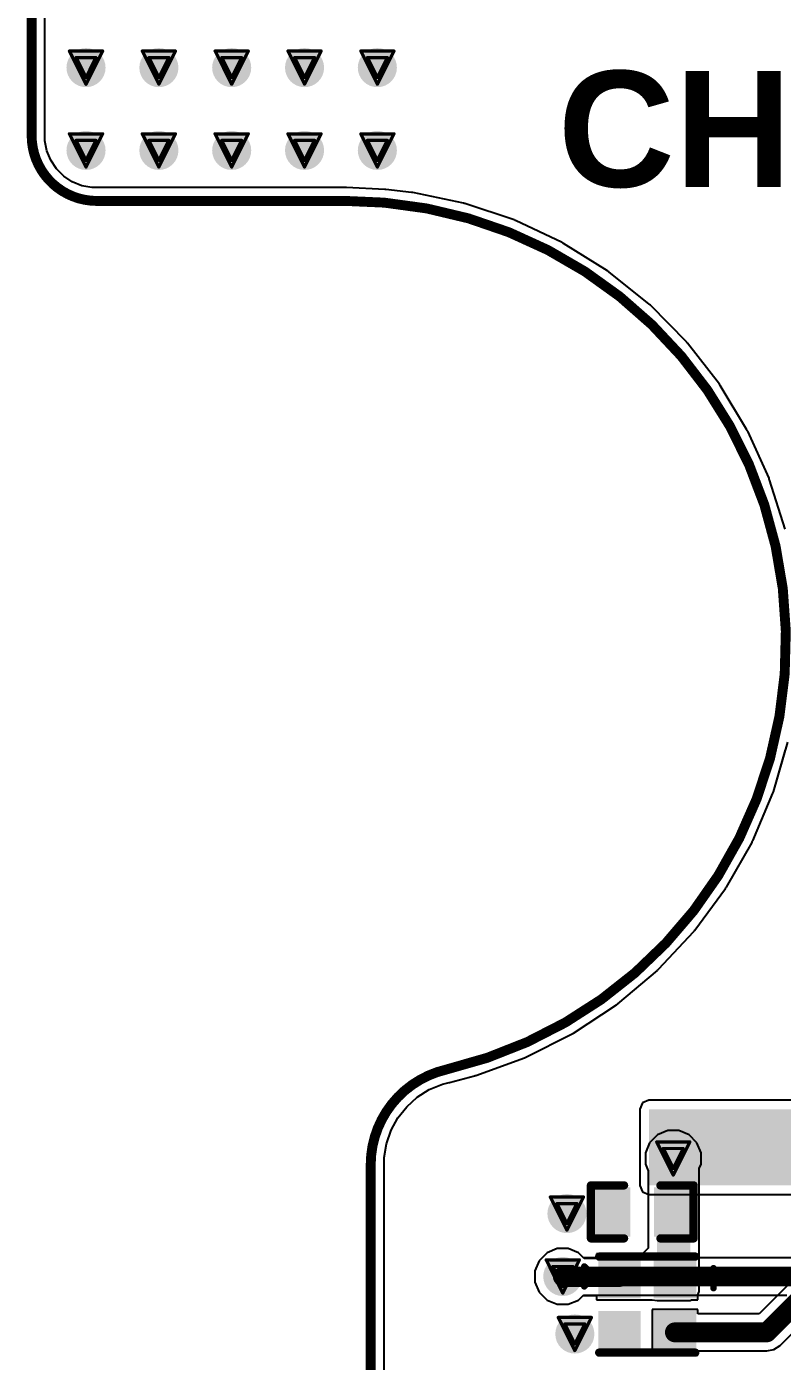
# Model space of a CAD drawing. Header units: inches. Extents: x -3 to 5381, y -57 to 5355.
# Drawn here: x -3.07 to 8.52, y -42.75 to -22.28 of the extents above; entities that cross this region are included whole.
import ezdxf

# ---------------------------------------------------------------- set-up
doc = ezdxf.new("R2010")
doc.units = ezdxf.units.IN
for name, color, linetype in [('Board_Outline', 216, 'Continuous'), ('Bottom Layer', 5, 'Continuous'), ('Drill Drawing', 1, 'Continuous'), ('Top Layer', 1, 'Continuous'), ('Top Overlay', 2, 'Continuous'), ('Top Paste', 8, 'Continuous'), ('Top Solder', 216, 'Continuous'), ('Via Holes', 16, 'Continuous')]:
    doc.layers.add(name, color=color, linetype=linetype)
doc.styles.add('Arial_Bold', font='', dxfattribs={"height": 0.2})
doc.styles.get('Arial_Bold').set_extended_font_data('Arial', bold=True)

msp = doc.modelspace()

# ---------------------------------------------------------------- hatches: boundary and pattern name
at = {"layer": 'Bottom Layer'}
h = msp.add_hatch(color=5, dxfattribs=at)
edge = h.paths.add_edge_path()
edge.add_arc((-2.159, -22.911), 0.3, 0, 360)
h = msp.add_hatch(color=5, dxfattribs=at)
edge = h.paths.add_edge_path()
edge.add_arc((-1.041, -22.911), 0.3, 0, 360)
h = msp.add_hatch(color=5, dxfattribs=at)
edge = h.paths.add_edge_path()
edge.add_arc((0.076, -22.911), 0.3, 0, 360)
h = msp.add_hatch(color=5, dxfattribs=at)
edge = h.paths.add_edge_path()
edge.add_arc((1.194, -22.911), 0.3, 0, 360)
h = msp.add_hatch(color=5, dxfattribs=at)
edge = h.paths.add_edge_path()
edge.add_arc((2.311, -22.911), 0.3, 0, 360)
h = msp.add_hatch(color=5, dxfattribs=at)
edge = h.paths.add_edge_path()
edge.add_arc((-2.159, -24.181), 0.3, 0, 360)
h = msp.add_hatch(color=5, dxfattribs=at)
edge = h.paths.add_edge_path()
edge.add_arc((-1.041, -24.181), 0.3, 0, 360)
h = msp.add_hatch(color=5, dxfattribs=at)
edge = h.paths.add_edge_path()
edge.add_arc((0.076, -24.181), 0.3, 0, 360)
h = msp.add_hatch(color=5, dxfattribs=at)
edge = h.paths.add_edge_path()
edge.add_arc((1.194, -24.181), 0.3, 0, 360)
h = msp.add_hatch(color=5, dxfattribs=at)
edge = h.paths.add_edge_path()
edge.add_arc((2.311, -24.181), 0.3, 0, 360)
msp.add_hatch(color=5, dxfattribs=at).paths.add_polyline_path([(6.477, -40.056), (22.073, -40.056), (22.073, -38.887), (6.477, -38.887)])
h = msp.add_hatch(color=5, dxfattribs=at)
edge = h.paths.add_edge_path()
edge.add_arc((6.851, -39.643), 0.3, 0, 360)
h = msp.add_hatch(color=5, dxfattribs=at)
edge = h.paths.add_edge_path()
edge.add_arc((5.22, -40.488), 0.3, 0, 360)
h = msp.add_hatch(color=5, dxfattribs=at)
edge = h.paths.add_edge_path()
edge.add_arc((5.156, -41.453), 0.3, 0, 360)
h = msp.add_hatch(color=5, dxfattribs=at)
edge = h.paths.add_edge_path()
edge.add_arc((5.341, -42.335), 0.3, 0, 360)
at = {"layer": 'Top Layer'}
h = msp.add_hatch(color=1, dxfattribs=at)
edge = h.paths.add_edge_path()
edge.add_arc((-2.159, -22.911), 0.3, 0, 360)
h = msp.add_hatch(color=1, dxfattribs=at)
edge = h.paths.add_edge_path()
edge.add_arc((-1.041, -22.911), 0.3, 0, 360)
h = msp.add_hatch(color=1, dxfattribs=at)
edge = h.paths.add_edge_path()
edge.add_arc((0.076, -22.911), 0.3, 0, 360)
h = msp.add_hatch(color=1, dxfattribs=at)
edge = h.paths.add_edge_path()
edge.add_arc((1.194, -22.911), 0.3, 0, 360)
h = msp.add_hatch(color=1, dxfattribs=at)
edge = h.paths.add_edge_path()
edge.add_arc((2.311, -22.911), 0.3, 0, 360)
h = msp.add_hatch(color=1, dxfattribs=at)
edge = h.paths.add_edge_path()
edge.add_arc((-2.159, -24.181), 0.3, 0, 360)
h = msp.add_hatch(color=1, dxfattribs=at)
edge = h.paths.add_edge_path()
edge.add_arc((-1.041, -24.181), 0.3, 0, 360)
h = msp.add_hatch(color=1, dxfattribs=at)
edge = h.paths.add_edge_path()
edge.add_arc((0.076, -24.181), 0.3, 0, 360)
h = msp.add_hatch(color=1, dxfattribs=at)
edge = h.paths.add_edge_path()
edge.add_arc((1.194, -24.181), 0.3, 0, 360)
h = msp.add_hatch(color=1, dxfattribs=at)
edge = h.paths.add_edge_path()
edge.add_arc((2.311, -24.181), 0.3, 0, 360)
h = msp.add_hatch(color=1, dxfattribs=at)
edge = h.paths.add_edge_path()
edge.add_arc((6.851, -39.643), 0.3, 0, 360)
for points in [[(6.604, -41.681), (7.112, -41.681), (7.112, -39.497), (6.604, -39.497)], [(6.134, -40.145), (6.134, -40.78), (5.677, -40.78), (5.677, -40.145)], [(7.074, -40.145), (7.074, -40.78), (6.617, -40.78), (6.617, -40.145)], [(5.802, -41.235), (6.252, -41.235), (6.252, -41.685), (5.802, -41.685)], [(6.652, -41.235), (7.102, -41.235), (7.102, -41.685), (6.652, -41.685)], [(6.252, -42.085), (6.252, -42.535), (5.802, -42.535), (5.802, -42.085)], [(7.102, -42.085), (7.102, -42.535), (6.652, -42.535), (6.652, -42.085)]]:
    msp.add_hatch(color=1, dxfattribs=at).paths.add_polyline_path(points)
h = msp.add_hatch(color=1, dxfattribs=at)
edge = h.paths.add_edge_path()
edge.add_arc((5.22, -40.488), 0.3, 0, 360)
h = msp.add_hatch(color=1, dxfattribs=at)
edge = h.paths.add_edge_path()
edge.add_arc((5.156, -41.453), 0.3, 0, 360)
h = msp.add_hatch(color=1, dxfattribs=at)
edge = h.paths.add_edge_path()
edge.add_arc((5.341, -42.335), 0.3, 0, 360)
at = {"layer": 'Top Paste'}
for points in [[(6.134, -40.145), (6.134, -40.78), (5.677, -40.78), (5.677, -40.145)], [(7.074, -40.145), (7.074, -40.78), (6.617, -40.78), (6.617, -40.145)], [(5.802, -41.235), (6.252, -41.235), (6.252, -41.685), (5.802, -41.685)], [(6.652, -41.235), (7.102, -41.235), (7.102, -41.685), (6.652, -41.685)], [(6.252, -42.085), (6.252, -42.535), (5.802, -42.535), (5.802, -42.085)], [(7.102, -42.085), (7.102, -42.535), (6.652, -42.535), (6.652, -42.085)]]:
    msp.add_hatch(color=8, dxfattribs=at).paths.add_polyline_path(points)
at = {"layer": 'Top Solder'}
for points in [[(6.194, -40.085), (6.194, -40.84), (5.617, -40.84), (5.617, -40.085)], [(7.134, -40.085), (7.134, -40.84), (6.557, -40.84), (6.557, -40.085)], [(5.7, -41.133), (6.353, -41.133), (6.353, -41.786), (5.7, -41.786)], [(6.55, -41.133), (7.203, -41.133), (7.203, -41.786), (6.55, -41.786)], [(6.353, -41.983), (6.353, -42.636), (5.7, -42.636), (5.7, -41.983)], [(7.203, -41.983), (7.203, -42.636), (6.55, -42.636), (6.55, -41.983)]]:
    msp.add_hatch(color=216, dxfattribs=at).paths.add_polyline_path(points)
at = {"layer": 'Via Holes'}
h = msp.add_hatch(color=7, dxfattribs=at)
edge = h.paths.add_edge_path()
edge.add_arc((-2.159, -22.911), 0.15, 0, 360)
h = msp.add_hatch(color=7, dxfattribs=at)
edge = h.paths.add_edge_path()
edge.add_arc((-1.041, -22.911), 0.15, 0, 360)
h = msp.add_hatch(color=7, dxfattribs=at)
edge = h.paths.add_edge_path()
edge.add_arc((0.076, -22.911), 0.15, 0, 360)
h = msp.add_hatch(color=7, dxfattribs=at)
edge = h.paths.add_edge_path()
edge.add_arc((1.194, -22.911), 0.15, 0, 360)
h = msp.add_hatch(color=7, dxfattribs=at)
edge = h.paths.add_edge_path()
edge.add_arc((2.311, -22.911), 0.15, 0, 360)
h = msp.add_hatch(color=7, dxfattribs=at)
edge = h.paths.add_edge_path()
edge.add_arc((-2.159, -24.181), 0.15, 0, 360)
h = msp.add_hatch(color=7, dxfattribs=at)
edge = h.paths.add_edge_path()
edge.add_arc((-1.041, -24.181), 0.15, 0, 360)
h = msp.add_hatch(color=7, dxfattribs=at)
edge = h.paths.add_edge_path()
edge.add_arc((0.076, -24.181), 0.15, 0, 360)
h = msp.add_hatch(color=7, dxfattribs=at)
edge = h.paths.add_edge_path()
edge.add_arc((1.194, -24.181), 0.15, 0, 360)
h = msp.add_hatch(color=7, dxfattribs=at)
edge = h.paths.add_edge_path()
edge.add_arc((2.311, -24.181), 0.15, 0, 360)
h = msp.add_hatch(color=7, dxfattribs=at)
edge = h.paths.add_edge_path()
edge.add_arc((6.851, -39.643), 0.15, 0, 360)
h = msp.add_hatch(color=7, dxfattribs=at)
edge = h.paths.add_edge_path()
edge.add_arc((5.22, -40.488), 0.15, 0, 360)
h = msp.add_hatch(color=7, dxfattribs=at)
edge = h.paths.add_edge_path()
edge.add_arc((5.156, -41.453), 0.15, 0, 360)
h = msp.add_hatch(color=7, dxfattribs=at)
edge = h.paths.add_edge_path()
edge.add_arc((5.341, -42.335), 0.15, 0, 360)

# ---------------------------------------------------------------- linework, layer by layer
at = {"layer": 'Board_Outline'}
for points in [[(-2.993, -23.956, 0.152, 0.152, 0), (-2.993, -0.004, 0.152, 0.152, 0)], [(-1.993, -24.956, 0.152, 0.152, -0.414214), (-2.993, -23.956, 0.152, 0.152, 0)], [(-1.993, -24.956, 0.152, 0.152, 0), (1.83, -24.956, 0.152, 0.152, 0)], [(1.83, -24.956, 0.152, 0.152, 0), (2.418, -24.982, 0.152, 0.152, 0)], [(2.418, -24.982, 0.152, 0.152, -0.852847), (3.367, -38.279, 0.152, 0.152, 0)], [(2.209, -39.739, 0.152, 0.152, -0.348414), (3.367, -38.279, 0.152, 0.152, 0)], [(2.209, -43.53, 0.152, 0.152, 0), (2.209, -39.739, 0.152, 0.152, 0)]]:
    msp.add_lwpolyline(points, format="xyseb", dxfattribs=at)
for points in [[(-3.031, -23.956, 0.0762, 0.0762, 1), (-2.955, -23.956, 0.0762, 0.0762, 1)], [(-3.031, -23.956, 0.0762, 0.0762, 1), (-2.955, -23.956, 0.0762, 0.0762, 1)], [(-2.031, -24.956, 0.0762, 0.0762, 1), (-1.955, -24.956, 0.0762, 0.0762, 1)], [(-2.031, -24.956, 0.0762, 0.0762, 1), (-1.955, -24.956, 0.0762, 0.0762, 1)], [(1.792, -24.956, 0.0762, 0.0762, 1), (1.868, -24.956, 0.0762, 0.0762, 1)], [(1.792, -24.956, 0.0762, 0.0762, 1), (1.868, -24.956, 0.0762, 0.0762, 1)], [(2.38, -24.982, 0.0762, 0.0762, 1), (2.456, -24.982, 0.0762, 0.0762, 1)], [(2.38, -24.982, 0.0762, 0.0762, 1), (2.456, -24.982, 0.0762, 0.0762, 1)], [(3.329, -38.279, 0.0762, 0.0762, 1), (3.405, -38.279, 0.0762, 0.0762, 1)], [(3.329, -38.279, 0.0762, 0.0762, 1), (3.405, -38.279, 0.0762, 0.0762, 1)], [(2.171, -39.739, 0.0762, 0.0762, 1), (2.247, -39.739, 0.0762, 0.0762, 1)], [(2.171, -39.739, 0.0762, 0.0762, 1), (2.247, -39.739, 0.0762, 0.0762, 1)]]:
    msp.add_lwpolyline(points, format="xyseb", close=True, dxfattribs=at)
at = {"layer": 'Bottom Layer'}
for p, q in [((-2.789, -23.956), (-2.789, -18.4)), ((-2.789, -24.034), (-2.789, -23.956)), ((-2.759, -24.188), (-2.789, -24.034)), ((-2.699, -24.333), (-2.759, -24.188)), ((-2.612, -24.463), (-2.699, -24.333)), ((-2.501, -24.574), (-2.612, -24.463)), ((-2.37, -24.661), (-2.501, -24.574)), ((-2.225, -24.722), (-2.37, -24.661)), ((-2.072, -24.752), (-2.225, -24.722)), ((1.83, -24.752), (-2.072, -24.752)), ((1.835, -24.753), (1.83, -24.752)), ((1.839, -24.752), (1.835, -24.753)), ((2.427, -24.778), (1.839, -24.752)), ((2.435, -24.78), (2.427, -24.778)), ((2.442, -24.779), (2.435, -24.78)), ((2.837, -24.826), (2.442, -24.779)), ((2.845, -24.828), (2.837, -24.826)), ((2.854, -24.829), (2.845, -24.828)), ((3.632, -24.99), (2.854, -24.829)), ((3.643, -24.995), (3.632, -24.99)), ((3.655, -24.996), (3.643, -24.995)), ((4.408, -25.248), (3.655, -24.996)), ((4.418, -25.254), (4.408, -25.248)), ((4.43, -25.257), (4.418, -25.254)), ((5.148, -25.595), (4.43, -25.257)), ((5.158, -25.603), (5.148, -25.595)), ((5.169, -25.607), (5.158, -25.603)), ((5.843, -26.027), (5.169, -25.607)), ((5.852, -26.036), (5.843, -26.027)), ((5.862, -26.041), (5.852, -26.036)), ((6.482, -26.538), (5.862, -26.041)), ((6.49, -26.547), (6.482, -26.538)), ((6.5, -26.554), (6.49, -26.547)), ((7.057, -27.12), (6.5, -26.554)), ((7.063, -27.13), (7.057, -27.12)), ((7.072, -27.138), (7.063, -27.13)), ((7.559, -27.765), (7.072, -27.138)), ((7.564, -27.776), (7.559, -27.765)), ((7.572, -27.785), (7.564, -27.776)), ((7.982, -28.465), (7.572, -27.785)), ((7.986, -28.476), (7.982, -28.465)), ((7.993, -28.486), (7.986, -28.476)), ((8.32, -29.21), (7.993, -28.486)), ((8.323, -29.222), (8.32, -29.21)), ((8.329, -29.232), (8.323, -29.222)), ((8.568, -29.989), (8.329, -29.232)), ((8.388, -34.018), (8.575, -33.373)), ((8.071, -34.772), (8.38, -34.041)), ((8.38, -34.041), (8.382, -34.029)), ((8.382, -34.029), (8.388, -34.018)), ((7.668, -35.484), (8.061, -34.794)), ((8.061, -34.794), (8.064, -34.782)), ((8.064, -34.782), (8.071, -34.772)), ((7.184, -36.143), (7.655, -35.504)), ((7.655, -35.504), (7.66, -35.493)), ((7.66, -35.493), (7.668, -35.484)), ((6.626, -36.741), (7.169, -36.162)), ((7.169, -36.162), (7.175, -36.151)), ((7.175, -36.151), (7.184, -36.143)), ((6.002, -37.269), (6.609, -36.758)), ((6.609, -36.758), (6.616, -36.748)), ((6.616, -36.748), (6.626, -36.741)), ((5.319, -37.721), (5.982, -37.284)), ((5.982, -37.284), (5.991, -37.275)), ((5.991, -37.275), (6.002, -37.269)), ((4.589, -38.089), (5.299, -37.733)), ((5.299, -37.733), (5.308, -37.725)), ((5.308, -37.725), (5.319, -37.721)), ((3.821, -38.369), (4.567, -38.098)), ((4.567, -38.098), (4.577, -38.092)), ((4.577, -38.092), (4.589, -38.089)), ((3.308, -38.502), (3.414, -38.477)), ((3.414, -38.477), (3.416, -38.476)), ((3.416, -38.476), (3.42, -38.476)), ((3.42, -38.476), (3.803, -38.374)), ((3.803, -38.374), (3.812, -38.37)), ((3.812, -38.37), (3.821, -38.369)), ((2.923, -38.703), (3.107, -38.586)), ((3.107, -38.586), (3.308, -38.502)), ((2.626, -39.019), (2.761, -38.849)), ((2.761, -38.849), (2.923, -38.703)), ((6.38, -38.79), (6.34, -38.887)), ((6.34, -38.887), (6.34, -40.056)), ((6.477, -38.75), (6.38, -38.79)), ((22.073, -38.75), (6.477, -38.75)), ((2.521, -39.21), (2.626, -39.019)), ((2.449, -39.416), (2.521, -39.21)), ((2.413, -39.63), (2.449, -39.416)), ((2.413, -39.739), (2.413, -39.63)), ((2.413, -43.612), (2.413, -39.739)), ((6.34, -40.056), (6.38, -40.153)), ((6.38, -40.153), (6.477, -40.193)), ((6.477, -40.193), (22.073, -40.193)), ((4.914, -41.091), (4.794, -41.211)), ((5.071, -41.026), (4.914, -41.091)), ((5.241, -41.026), (5.071, -41.026)), ((5.398, -41.091), (5.241, -41.026)), ((5.475, -41.168), (5.398, -41.091)), ((4.794, -41.211), (4.729, -41.368)), ((8.712, -41.168), (5.475, -41.168)), ((4.729, -41.368), (4.729, -41.538)), ((4.729, -41.538), (4.794, -41.695)), ((4.794, -41.695), (4.914, -41.815)), ((5.398, -41.815), (5.475, -41.738)), ((5.475, -41.738), (8.594, -41.738)), ((4.914, -41.815), (5.071, -41.88)), ((5.071, -41.88), (5.241, -41.88)), ((5.241, -41.88), (5.398, -41.815))]:
    msp.add_line(p, q, dxfattribs=at)
msp.add_lwpolyline([(5.156, -41.453, 0.305, 0.305, 0), (8.712, -41.453, 0.305, 0.305, 0)], format="xyseb", dxfattribs=at)
msp.add_lwpolyline([(5.08, -41.453, 0.152, 0.152, 1), (5.232, -41.453, 0.152, 0.152, 1)], format="xyseb", close=True, dxfattribs=at)
at = {"layer": 'Drill Drawing'}
for points in [[(-2.413, -22.657, 0.0508, 0.0508, 0), (-1.905, -22.657, 0.0508, 0.0508, 0)], [(-2.413, -22.657, 0.0508, 0.0508, 0), (-2.159, -23.165, 0.0508, 0.0508, 0)], [(-2.159, -23.165, 0.0508, 0.0508, 0), (-1.905, -22.657, 0.0508, 0.0508, 0)], [(-1.295, -22.657, 0.0508, 0.0508, 0), (-0.787, -22.657, 0.0508, 0.0508, 0)], [(-1.295, -22.657, 0.0508, 0.0508, 0), (-1.041, -23.165, 0.0508, 0.0508, 0)], [(-1.041, -23.165, 0.0508, 0.0508, 0), (-0.787, -22.657, 0.0508, 0.0508, 0)], [(-0.178, -22.657, 0.0508, 0.0508, 0), (0.33, -22.657, 0.0508, 0.0508, 0)], [(-0.178, -22.657, 0.0508, 0.0508, 0), (0.076, -23.165, 0.0508, 0.0508, 0)], [(0.076, -23.165, 0.0508, 0.0508, 0), (0.33, -22.657, 0.0508, 0.0508, 0)], [(0.94, -22.657, 0.0508, 0.0508, 0), (1.448, -22.657, 0.0508, 0.0508, 0)], [(0.94, -22.657, 0.0508, 0.0508, 0), (1.194, -23.165, 0.0508, 0.0508, 0)], [(1.194, -23.165, 0.0508, 0.0508, 0), (1.448, -22.657, 0.0508, 0.0508, 0)], [(2.057, -22.657, 0.0508, 0.0508, 0), (2.565, -22.657, 0.0508, 0.0508, 0)], [(2.057, -22.657, 0.0508, 0.0508, 0), (2.311, -23.165, 0.0508, 0.0508, 0)], [(2.311, -23.165, 0.0508, 0.0508, 0), (2.565, -22.657, 0.0508, 0.0508, 0)], [(-2.311, -22.758, 0.0508, 0.0508, 0), (-2.007, -22.758, 0.0508, 0.0508, 0)], [(-2.311, -22.758, 0.0508, 0.0508, 0), (-2.159, -23.063, 0.0508, 0.0508, 0)], [(-2.159, -23.063, 0.0508, 0.0508, 0), (-2.007, -22.758, 0.0508, 0.0508, 0)], [(-1.194, -22.758, 0.0508, 0.0508, 0), (-0.889, -22.758, 0.0508, 0.0508, 0)], [(-1.194, -22.758, 0.0508, 0.0508, 0), (-1.041, -23.063, 0.0508, 0.0508, 0)], [(-1.041, -23.063, 0.0508, 0.0508, 0), (-0.889, -22.758, 0.0508, 0.0508, 0)], [(-0.076, -22.758, 0.0508, 0.0508, 0), (0.229, -22.758, 0.0508, 0.0508, 0)], [(-0.076, -22.758, 0.0508, 0.0508, 0), (0.076, -23.063, 0.0508, 0.0508, 0)], [(0.076, -23.063, 0.0508, 0.0508, 0), (0.229, -22.758, 0.0508, 0.0508, 0)], [(1.041, -22.758, 0.0508, 0.0508, 0), (1.346, -22.758, 0.0508, 0.0508, 0)], [(1.041, -22.758, 0.0508, 0.0508, 0), (1.194, -23.063, 0.0508, 0.0508, 0)], [(1.194, -23.063, 0.0508, 0.0508, 0), (1.346, -22.758, 0.0508, 0.0508, 0)], [(2.159, -22.758, 0.0508, 0.0508, 0), (2.464, -22.758, 0.0508, 0.0508, 0)], [(2.159, -22.758, 0.0508, 0.0508, 0), (2.311, -23.063, 0.0508, 0.0508, 0)], [(2.311, -23.063, 0.0508, 0.0508, 0), (2.464, -22.758, 0.0508, 0.0508, 0)], [(-2.413, -23.927, 0.0508, 0.0508, 0), (-1.905, -23.927, 0.0508, 0.0508, 0)], [(-2.413, -23.927, 0.0508, 0.0508, 0), (-2.159, -24.435, 0.0508, 0.0508, 0)], [(-2.159, -24.435, 0.0508, 0.0508, 0), (-1.905, -23.927, 0.0508, 0.0508, 0)], [(-1.295, -23.927, 0.0508, 0.0508, 0), (-0.787, -23.927, 0.0508, 0.0508, 0)], [(-1.295, -23.927, 0.0508, 0.0508, 0), (-1.041, -24.435, 0.0508, 0.0508, 0)], [(-1.041, -24.435, 0.0508, 0.0508, 0), (-0.787, -23.927, 0.0508, 0.0508, 0)], [(-0.178, -23.927, 0.0508, 0.0508, 0), (0.33, -23.927, 0.0508, 0.0508, 0)], [(-0.178, -23.927, 0.0508, 0.0508, 0), (0.076, -24.435, 0.0508, 0.0508, 0)], [(0.076, -24.435, 0.0508, 0.0508, 0), (0.33, -23.927, 0.0508, 0.0508, 0)], [(0.94, -23.927, 0.0508, 0.0508, 0), (1.448, -23.927, 0.0508, 0.0508, 0)], [(0.94, -23.927, 0.0508, 0.0508, 0), (1.194, -24.435, 0.0508, 0.0508, 0)], [(1.194, -24.435, 0.0508, 0.0508, 0), (1.448, -23.927, 0.0508, 0.0508, 0)], [(2.057, -23.927, 0.0508, 0.0508, 0), (2.565, -23.927, 0.0508, 0.0508, 0)], [(2.057, -23.927, 0.0508, 0.0508, 0), (2.311, -24.435, 0.0508, 0.0508, 0)], [(2.311, -24.435, 0.0508, 0.0508, 0), (2.565, -23.927, 0.0508, 0.0508, 0)], [(-2.311, -24.028, 0.0508, 0.0508, 0), (-2.007, -24.028, 0.0508, 0.0508, 0)], [(-2.311, -24.028, 0.0508, 0.0508, 0), (-2.159, -24.333, 0.0508, 0.0508, 0)], [(-2.159, -24.333, 0.0508, 0.0508, 0), (-2.007, -24.028, 0.0508, 0.0508, 0)], [(-1.194, -24.028, 0.0508, 0.0508, 0), (-0.889, -24.028, 0.0508, 0.0508, 0)], [(-1.194, -24.028, 0.0508, 0.0508, 0), (-1.041, -24.333, 0.0508, 0.0508, 0)], [(-1.041, -24.333, 0.0508, 0.0508, 0), (-0.889, -24.028, 0.0508, 0.0508, 0)], [(-0.076, -24.028, 0.0508, 0.0508, 0), (0.229, -24.028, 0.0508, 0.0508, 0)], [(-0.076, -24.028, 0.0508, 0.0508, 0), (0.076, -24.333, 0.0508, 0.0508, 0)], [(0.076, -24.333, 0.0508, 0.0508, 0), (0.229, -24.028, 0.0508, 0.0508, 0)], [(1.041, -24.028, 0.0508, 0.0508, 0), (1.346, -24.028, 0.0508, 0.0508, 0)], [(1.041, -24.028, 0.0508, 0.0508, 0), (1.194, -24.333, 0.0508, 0.0508, 0)], [(1.194, -24.333, 0.0508, 0.0508, 0), (1.346, -24.028, 0.0508, 0.0508, 0)], [(2.159, -24.028, 0.0508, 0.0508, 0), (2.464, -24.028, 0.0508, 0.0508, 0)], [(2.159, -24.028, 0.0508, 0.0508, 0), (2.311, -24.333, 0.0508, 0.0508, 0)], [(2.311, -24.333, 0.0508, 0.0508, 0), (2.464, -24.028, 0.0508, 0.0508, 0)], [(6.597, -39.389, 0.0508, 0.0508, 0), (7.105, -39.389, 0.0508, 0.0508, 0)], [(6.597, -39.389, 0.0508, 0.0508, 0), (6.851, -39.897, 0.0508, 0.0508, 0)], [(6.699, -39.49, 0.0508, 0.0508, 0), (7.004, -39.49, 0.0508, 0.0508, 0)], [(6.699, -39.49, 0.0508, 0.0508, 0), (6.851, -39.795, 0.0508, 0.0508, 0)], [(6.851, -39.897, 0.0508, 0.0508, 0), (7.105, -39.389, 0.0508, 0.0508, 0)], [(6.851, -39.795, 0.0508, 0.0508, 0), (7.004, -39.49, 0.0508, 0.0508, 0)], [(4.966, -40.234, 0.0508, 0.0508, 0), (5.474, -40.234, 0.0508, 0.0508, 0)], [(4.966, -40.234, 0.0508, 0.0508, 0), (5.22, -40.742, 0.0508, 0.0508, 0)], [(5.067, -40.335, 0.0508, 0.0508, 0), (5.372, -40.335, 0.0508, 0.0508, 0)], [(5.067, -40.335, 0.0508, 0.0508, 0), (5.22, -40.64, 0.0508, 0.0508, 0)], [(5.22, -40.742, 0.0508, 0.0508, 0), (5.474, -40.234, 0.0508, 0.0508, 0)], [(5.22, -40.64, 0.0508, 0.0508, 0), (5.372, -40.335, 0.0508, 0.0508, 0)], [(4.902, -41.199, 0.0508, 0.0508, 0), (5.41, -41.199, 0.0508, 0.0508, 0)], [(4.902, -41.199, 0.0508, 0.0508, 0), (5.156, -41.707, 0.0508, 0.0508, 0)], [(5.004, -41.3, 0.0508, 0.0508, 0), (5.309, -41.3, 0.0508, 0.0508, 0)], [(5.004, -41.3, 0.0508, 0.0508, 0), (5.156, -41.605, 0.0508, 0.0508, 0)], [(5.156, -41.707, 0.0508, 0.0508, 0), (5.41, -41.199, 0.0508, 0.0508, 0)], [(5.156, -41.605, 0.0508, 0.0508, 0), (5.309, -41.3, 0.0508, 0.0508, 0)], [(5.087, -42.081, 0.0508, 0.0508, 0), (5.595, -42.081, 0.0508, 0.0508, 0)], [(5.087, -42.081, 0.0508, 0.0508, 0), (5.341, -42.589, 0.0508, 0.0508, 0)], [(5.188, -42.183, 0.0508, 0.0508, 0), (5.493, -42.183, 0.0508, 0.0508, 0)], [(5.188, -42.183, 0.0508, 0.0508, 0), (5.341, -42.487, 0.0508, 0.0508, 0)], [(5.341, -42.589, 0.0508, 0.0508, 0), (5.595, -42.081, 0.0508, 0.0508, 0)], [(5.341, -42.487, 0.0508, 0.0508, 0), (5.493, -42.183, 0.0508, 0.0508, 0)]]:
    msp.add_lwpolyline(points, format="xyseb", dxfattribs=at)
for points in [[(-2.426, -22.657, 0.0254, 0.0254, 1), (-2.4, -22.657, 0.0254, 0.0254, 1)], [(-2.426, -22.657, 0.0254, 0.0254, 1), (-2.4, -22.657, 0.0254, 0.0254, 1)], [(-1.918, -22.657, 0.0254, 0.0254, 1), (-1.892, -22.657, 0.0254, 0.0254, 1)], [(-1.918, -22.657, 0.0254, 0.0254, 1), (-1.892, -22.657, 0.0254, 0.0254, 1)], [(-1.308, -22.657, 0.0254, 0.0254, 1), (-1.283, -22.657, 0.0254, 0.0254, 1)], [(-1.308, -22.657, 0.0254, 0.0254, 1), (-1.283, -22.657, 0.0254, 0.0254, 1)], [(-0.8, -22.657, 0.0254, 0.0254, 1), (-0.775, -22.657, 0.0254, 0.0254, 1)], [(-0.8, -22.657, 0.0254, 0.0254, 1), (-0.775, -22.657, 0.0254, 0.0254, 1)], [(-0.191, -22.657, 0.0254, 0.0254, 1), (-0.165, -22.657, 0.0254, 0.0254, 1)], [(-0.191, -22.657, 0.0254, 0.0254, 1), (-0.165, -22.657, 0.0254, 0.0254, 1)], [(0.318, -22.657, 0.0254, 0.0254, 1), (0.343, -22.657, 0.0254, 0.0254, 1)], [(0.318, -22.657, 0.0254, 0.0254, 1), (0.343, -22.657, 0.0254, 0.0254, 1)], [(0.927, -22.657, 0.0254, 0.0254, 1), (0.952, -22.657, 0.0254, 0.0254, 1)], [(0.927, -22.657, 0.0254, 0.0254, 1), (0.952, -22.657, 0.0254, 0.0254, 1)], [(1.435, -22.657, 0.0254, 0.0254, 1), (1.46, -22.657, 0.0254, 0.0254, 1)], [(1.435, -22.657, 0.0254, 0.0254, 1), (1.46, -22.657, 0.0254, 0.0254, 1)], [(2.045, -22.657, 0.0254, 0.0254, 1), (2.07, -22.657, 0.0254, 0.0254, 1)], [(2.045, -22.657, 0.0254, 0.0254, 1), (2.07, -22.657, 0.0254, 0.0254, 1)], [(2.553, -22.657, 0.0254, 0.0254, 1), (2.578, -22.657, 0.0254, 0.0254, 1)], [(2.553, -22.657, 0.0254, 0.0254, 1), (2.578, -22.657, 0.0254, 0.0254, 1)], [(-2.324, -22.758, 0.0254, 0.0254, 1), (-2.299, -22.758, 0.0254, 0.0254, 1)], [(-2.324, -22.758, 0.0254, 0.0254, 1), (-2.299, -22.758, 0.0254, 0.0254, 1)], [(-2.019, -22.758, 0.0254, 0.0254, 1), (-1.994, -22.758, 0.0254, 0.0254, 1)], [(-2.019, -22.758, 0.0254, 0.0254, 1), (-1.994, -22.758, 0.0254, 0.0254, 1)], [(-1.206, -22.758, 0.0254, 0.0254, 1), (-1.181, -22.758, 0.0254, 0.0254, 1)], [(-1.206, -22.758, 0.0254, 0.0254, 1), (-1.181, -22.758, 0.0254, 0.0254, 1)], [(-0.902, -22.758, 0.0254, 0.0254, 1), (-0.876, -22.758, 0.0254, 0.0254, 1)], [(-0.902, -22.758, 0.0254, 0.0254, 1), (-0.876, -22.758, 0.0254, 0.0254, 1)], [(-0.089, -22.758, 0.0254, 0.0254, 1), (-0.064, -22.758, 0.0254, 0.0254, 1)], [(-0.089, -22.758, 0.0254, 0.0254, 1), (-0.064, -22.758, 0.0254, 0.0254, 1)], [(0.216, -22.758, 0.0254, 0.0254, 1), (0.241, -22.758, 0.0254, 0.0254, 1)], [(0.216, -22.758, 0.0254, 0.0254, 1), (0.241, -22.758, 0.0254, 0.0254, 1)], [(1.029, -22.758, 0.0254, 0.0254, 1), (1.054, -22.758, 0.0254, 0.0254, 1)], [(1.029, -22.758, 0.0254, 0.0254, 1), (1.054, -22.758, 0.0254, 0.0254, 1)], [(1.333, -22.758, 0.0254, 0.0254, 1), (1.359, -22.758, 0.0254, 0.0254, 1)], [(1.333, -22.758, 0.0254, 0.0254, 1), (1.359, -22.758, 0.0254, 0.0254, 1)], [(2.146, -22.758, 0.0254, 0.0254, 1), (2.172, -22.758, 0.0254, 0.0254, 1)], [(2.146, -22.758, 0.0254, 0.0254, 1), (2.172, -22.758, 0.0254, 0.0254, 1)], [(2.451, -22.758, 0.0254, 0.0254, 1), (2.477, -22.758, 0.0254, 0.0254, 1)], [(2.451, -22.758, 0.0254, 0.0254, 1), (2.477, -22.758, 0.0254, 0.0254, 1)], [(-2.172, -23.063, 0.0254, 0.0254, 1), (-2.146, -23.063, 0.0254, 0.0254, 1)], [(-2.172, -23.063, 0.0254, 0.0254, 1), (-2.146, -23.063, 0.0254, 0.0254, 1)], [(-1.054, -23.063, 0.0254, 0.0254, 1), (-1.029, -23.063, 0.0254, 0.0254, 1)], [(-1.054, -23.063, 0.0254, 0.0254, 1), (-1.029, -23.063, 0.0254, 0.0254, 1)], [(0.064, -23.063, 0.0254, 0.0254, 1), (0.089, -23.063, 0.0254, 0.0254, 1)], [(0.064, -23.063, 0.0254, 0.0254, 1), (0.089, -23.063, 0.0254, 0.0254, 1)], [(1.181, -23.063, 0.0254, 0.0254, 1), (1.206, -23.063, 0.0254, 0.0254, 1)], [(1.181, -23.063, 0.0254, 0.0254, 1), (1.206, -23.063, 0.0254, 0.0254, 1)], [(2.299, -23.063, 0.0254, 0.0254, 1), (2.324, -23.063, 0.0254, 0.0254, 1)], [(2.299, -23.063, 0.0254, 0.0254, 1), (2.324, -23.063, 0.0254, 0.0254, 1)], [(-2.172, -23.165, 0.0254, 0.0254, 1), (-2.146, -23.165, 0.0254, 0.0254, 1)], [(-2.172, -23.165, 0.0254, 0.0254, 1), (-2.146, -23.165, 0.0254, 0.0254, 1)], [(-1.054, -23.165, 0.0254, 0.0254, 1), (-1.029, -23.165, 0.0254, 0.0254, 1)], [(-1.054, -23.165, 0.0254, 0.0254, 1), (-1.029, -23.165, 0.0254, 0.0254, 1)], [(0.064, -23.165, 0.0254, 0.0254, 1), (0.089, -23.165, 0.0254, 0.0254, 1)], [(0.064, -23.165, 0.0254, 0.0254, 1), (0.089, -23.165, 0.0254, 0.0254, 1)], [(1.181, -23.165, 0.0254, 0.0254, 1), (1.206, -23.165, 0.0254, 0.0254, 1)], [(1.181, -23.165, 0.0254, 0.0254, 1), (1.206, -23.165, 0.0254, 0.0254, 1)], [(2.299, -23.165, 0.0254, 0.0254, 1), (2.324, -23.165, 0.0254, 0.0254, 1)], [(2.299, -23.165, 0.0254, 0.0254, 1), (2.324, -23.165, 0.0254, 0.0254, 1)], [(-2.426, -23.927, 0.0254, 0.0254, 1), (-2.4, -23.927, 0.0254, 0.0254, 1)], [(-2.426, -23.927, 0.0254, 0.0254, 1), (-2.4, -23.927, 0.0254, 0.0254, 1)], [(-1.918, -23.927, 0.0254, 0.0254, 1), (-1.892, -23.927, 0.0254, 0.0254, 1)], [(-1.918, -23.927, 0.0254, 0.0254, 1), (-1.892, -23.927, 0.0254, 0.0254, 1)], [(-1.308, -23.927, 0.0254, 0.0254, 1), (-1.283, -23.927, 0.0254, 0.0254, 1)], [(-1.308, -23.927, 0.0254, 0.0254, 1), (-1.283, -23.927, 0.0254, 0.0254, 1)], [(-0.8, -23.927, 0.0254, 0.0254, 1), (-0.775, -23.927, 0.0254, 0.0254, 1)], [(-0.8, -23.927, 0.0254, 0.0254, 1), (-0.775, -23.927, 0.0254, 0.0254, 1)], [(-0.191, -23.927, 0.0254, 0.0254, 1), (-0.165, -23.927, 0.0254, 0.0254, 1)], [(-0.191, -23.927, 0.0254, 0.0254, 1), (-0.165, -23.927, 0.0254, 0.0254, 1)], [(0.318, -23.927, 0.0254, 0.0254, 1), (0.343, -23.927, 0.0254, 0.0254, 1)], [(0.318, -23.927, 0.0254, 0.0254, 1), (0.343, -23.927, 0.0254, 0.0254, 1)], [(0.927, -23.927, 0.0254, 0.0254, 1), (0.952, -23.927, 0.0254, 0.0254, 1)], [(0.927, -23.927, 0.0254, 0.0254, 1), (0.952, -23.927, 0.0254, 0.0254, 1)], [(1.435, -23.927, 0.0254, 0.0254, 1), (1.46, -23.927, 0.0254, 0.0254, 1)], [(1.435, -23.927, 0.0254, 0.0254, 1), (1.46, -23.927, 0.0254, 0.0254, 1)], [(2.045, -23.927, 0.0254, 0.0254, 1), (2.07, -23.927, 0.0254, 0.0254, 1)], [(2.045, -23.927, 0.0254, 0.0254, 1), (2.07, -23.927, 0.0254, 0.0254, 1)], [(2.553, -23.927, 0.0254, 0.0254, 1), (2.578, -23.927, 0.0254, 0.0254, 1)], [(2.553, -23.927, 0.0254, 0.0254, 1), (2.578, -23.927, 0.0254, 0.0254, 1)], [(-2.324, -24.028, 0.0254, 0.0254, 1), (-2.299, -24.028, 0.0254, 0.0254, 1)], [(-2.324, -24.028, 0.0254, 0.0254, 1), (-2.299, -24.028, 0.0254, 0.0254, 1)], [(-2.019, -24.028, 0.0254, 0.0254, 1), (-1.994, -24.028, 0.0254, 0.0254, 1)], [(-2.019, -24.028, 0.0254, 0.0254, 1), (-1.994, -24.028, 0.0254, 0.0254, 1)], [(-1.206, -24.028, 0.0254, 0.0254, 1), (-1.181, -24.028, 0.0254, 0.0254, 1)], [(-1.206, -24.028, 0.0254, 0.0254, 1), (-1.181, -24.028, 0.0254, 0.0254, 1)], [(-0.902, -24.028, 0.0254, 0.0254, 1), (-0.876, -24.028, 0.0254, 0.0254, 1)], [(-0.902, -24.028, 0.0254, 0.0254, 1), (-0.876, -24.028, 0.0254, 0.0254, 1)], [(-0.089, -24.028, 0.0254, 0.0254, 1), (-0.064, -24.028, 0.0254, 0.0254, 1)], [(-0.089, -24.028, 0.0254, 0.0254, 1), (-0.064, -24.028, 0.0254, 0.0254, 1)], [(0.216, -24.028, 0.0254, 0.0254, 1), (0.241, -24.028, 0.0254, 0.0254, 1)], [(0.216, -24.028, 0.0254, 0.0254, 1), (0.241, -24.028, 0.0254, 0.0254, 1)], [(1.029, -24.028, 0.0254, 0.0254, 1), (1.054, -24.028, 0.0254, 0.0254, 1)], [(1.029, -24.028, 0.0254, 0.0254, 1), (1.054, -24.028, 0.0254, 0.0254, 1)], [(1.333, -24.028, 0.0254, 0.0254, 1), (1.359, -24.028, 0.0254, 0.0254, 1)], [(1.333, -24.028, 0.0254, 0.0254, 1), (1.359, -24.028, 0.0254, 0.0254, 1)], [(2.146, -24.028, 0.0254, 0.0254, 1), (2.172, -24.028, 0.0254, 0.0254, 1)], [(2.146, -24.028, 0.0254, 0.0254, 1), (2.172, -24.028, 0.0254, 0.0254, 1)], [(2.451, -24.028, 0.0254, 0.0254, 1), (2.477, -24.028, 0.0254, 0.0254, 1)], [(2.451, -24.028, 0.0254, 0.0254, 1), (2.477, -24.028, 0.0254, 0.0254, 1)], [(-2.172, -24.333, 0.0254, 0.0254, 1), (-2.146, -24.333, 0.0254, 0.0254, 1)], [(-2.172, -24.333, 0.0254, 0.0254, 1), (-2.146, -24.333, 0.0254, 0.0254, 1)], [(-1.054, -24.333, 0.0254, 0.0254, 1), (-1.029, -24.333, 0.0254, 0.0254, 1)], [(-1.054, -24.333, 0.0254, 0.0254, 1), (-1.029, -24.333, 0.0254, 0.0254, 1)], [(0.064, -24.333, 0.0254, 0.0254, 1), (0.089, -24.333, 0.0254, 0.0254, 1)], [(0.064, -24.333, 0.0254, 0.0254, 1), (0.089, -24.333, 0.0254, 0.0254, 1)], [(1.181, -24.333, 0.0254, 0.0254, 1), (1.206, -24.333, 0.0254, 0.0254, 1)], [(1.181, -24.333, 0.0254, 0.0254, 1), (1.206, -24.333, 0.0254, 0.0254, 1)], [(2.299, -24.333, 0.0254, 0.0254, 1), (2.324, -24.333, 0.0254, 0.0254, 1)], [(2.299, -24.333, 0.0254, 0.0254, 1), (2.324, -24.333, 0.0254, 0.0254, 1)], [(-2.172, -24.435, 0.0254, 0.0254, 1), (-2.146, -24.435, 0.0254, 0.0254, 1)], [(-2.172, -24.435, 0.0254, 0.0254, 1), (-2.146, -24.435, 0.0254, 0.0254, 1)], [(-1.054, -24.435, 0.0254, 0.0254, 1), (-1.029, -24.435, 0.0254, 0.0254, 1)], [(-1.054, -24.435, 0.0254, 0.0254, 1), (-1.029, -24.435, 0.0254, 0.0254, 1)], [(0.064, -24.435, 0.0254, 0.0254, 1), (0.089, -24.435, 0.0254, 0.0254, 1)], [(0.064, -24.435, 0.0254, 0.0254, 1), (0.089, -24.435, 0.0254, 0.0254, 1)], [(1.181, -24.435, 0.0254, 0.0254, 1), (1.206, -24.435, 0.0254, 0.0254, 1)], [(1.181, -24.435, 0.0254, 0.0254, 1), (1.206, -24.435, 0.0254, 0.0254, 1)], [(2.299, -24.435, 0.0254, 0.0254, 1), (2.324, -24.435, 0.0254, 0.0254, 1)], [(2.299, -24.435, 0.0254, 0.0254, 1), (2.324, -24.435, 0.0254, 0.0254, 1)], [(6.585, -39.389, 0.0254, 0.0254, 1), (6.61, -39.389, 0.0254, 0.0254, 1)], [(6.585, -39.389, 0.0254, 0.0254, 1), (6.61, -39.389, 0.0254, 0.0254, 1)], [(6.686, -39.49, 0.0254, 0.0254, 1), (6.712, -39.49, 0.0254, 0.0254, 1)], [(6.686, -39.49, 0.0254, 0.0254, 1), (6.712, -39.49, 0.0254, 0.0254, 1)], [(6.991, -39.49, 0.0254, 0.0254, 1), (7.016, -39.49, 0.0254, 0.0254, 1)], [(6.991, -39.49, 0.0254, 0.0254, 1), (7.016, -39.49, 0.0254, 0.0254, 1)], [(7.093, -39.389, 0.0254, 0.0254, 1), (7.118, -39.389, 0.0254, 0.0254, 1)], [(7.093, -39.389, 0.0254, 0.0254, 1), (7.118, -39.389, 0.0254, 0.0254, 1)], [(6.839, -39.795, 0.0254, 0.0254, 1), (6.864, -39.795, 0.0254, 0.0254, 1)], [(6.839, -39.795, 0.0254, 0.0254, 1), (6.864, -39.795, 0.0254, 0.0254, 1)], [(6.839, -39.897, 0.0254, 0.0254, 1), (6.864, -39.897, 0.0254, 0.0254, 1)], [(6.839, -39.897, 0.0254, 0.0254, 1), (6.864, -39.897, 0.0254, 0.0254, 1)], [(4.953, -40.234, 0.0254, 0.0254, 1), (4.978, -40.234, 0.0254, 0.0254, 1)], [(4.953, -40.234, 0.0254, 0.0254, 1), (4.978, -40.234, 0.0254, 0.0254, 1)], [(5.055, -40.335, 0.0254, 0.0254, 1), (5.08, -40.335, 0.0254, 0.0254, 1)], [(5.055, -40.335, 0.0254, 0.0254, 1), (5.08, -40.335, 0.0254, 0.0254, 1)], [(5.359, -40.335, 0.0254, 0.0254, 1), (5.385, -40.335, 0.0254, 0.0254, 1)], [(5.359, -40.335, 0.0254, 0.0254, 1), (5.385, -40.335, 0.0254, 0.0254, 1)], [(5.461, -40.234, 0.0254, 0.0254, 1), (5.486, -40.234, 0.0254, 0.0254, 1)], [(5.461, -40.234, 0.0254, 0.0254, 1), (5.486, -40.234, 0.0254, 0.0254, 1)], [(5.207, -40.64, 0.0254, 0.0254, 1), (5.232, -40.64, 0.0254, 0.0254, 1)], [(5.207, -40.64, 0.0254, 0.0254, 1), (5.232, -40.64, 0.0254, 0.0254, 1)], [(5.207, -40.742, 0.0254, 0.0254, 1), (5.232, -40.742, 0.0254, 0.0254, 1)], [(5.207, -40.742, 0.0254, 0.0254, 1), (5.232, -40.742, 0.0254, 0.0254, 1)], [(4.889, -41.199, 0.0254, 0.0254, 1), (4.915, -41.199, 0.0254, 0.0254, 1)], [(4.889, -41.199, 0.0254, 0.0254, 1), (4.915, -41.199, 0.0254, 0.0254, 1)], [(4.991, -41.3, 0.0254, 0.0254, 1), (5.016, -41.3, 0.0254, 0.0254, 1)], [(4.991, -41.3, 0.0254, 0.0254, 1), (5.016, -41.3, 0.0254, 0.0254, 1)], [(5.296, -41.3, 0.0254, 0.0254, 1), (5.321, -41.3, 0.0254, 0.0254, 1)], [(5.296, -41.3, 0.0254, 0.0254, 1), (5.321, -41.3, 0.0254, 0.0254, 1)], [(5.397, -41.199, 0.0254, 0.0254, 1), (5.423, -41.199, 0.0254, 0.0254, 1)], [(5.397, -41.199, 0.0254, 0.0254, 1), (5.423, -41.199, 0.0254, 0.0254, 1)], [(5.144, -41.605, 0.0254, 0.0254, 1), (5.169, -41.605, 0.0254, 0.0254, 1)], [(5.144, -41.605, 0.0254, 0.0254, 1), (5.169, -41.605, 0.0254, 0.0254, 1)], [(5.144, -41.707, 0.0254, 0.0254, 1), (5.169, -41.707, 0.0254, 0.0254, 1)], [(5.144, -41.707, 0.0254, 0.0254, 1), (5.169, -41.707, 0.0254, 0.0254, 1)], [(5.074, -42.081, 0.0254, 0.0254, 1), (5.099, -42.081, 0.0254, 0.0254, 1)], [(5.074, -42.081, 0.0254, 0.0254, 1), (5.099, -42.081, 0.0254, 0.0254, 1)], [(5.176, -42.183, 0.0254, 0.0254, 1), (5.201, -42.183, 0.0254, 0.0254, 1)], [(5.176, -42.183, 0.0254, 0.0254, 1), (5.201, -42.183, 0.0254, 0.0254, 1)], [(5.48, -42.183, 0.0254, 0.0254, 1), (5.506, -42.183, 0.0254, 0.0254, 1)], [(5.48, -42.183, 0.0254, 0.0254, 1), (5.506, -42.183, 0.0254, 0.0254, 1)], [(5.582, -42.081, 0.0254, 0.0254, 1), (5.607, -42.081, 0.0254, 0.0254, 1)], [(5.582, -42.081, 0.0254, 0.0254, 1), (5.607, -42.081, 0.0254, 0.0254, 1)], [(5.328, -42.487, 0.0254, 0.0254, 1), (5.353, -42.487, 0.0254, 0.0254, 1)], [(5.328, -42.487, 0.0254, 0.0254, 1), (5.353, -42.487, 0.0254, 0.0254, 1)], [(5.328, -42.589, 0.0254, 0.0254, 1), (5.353, -42.589, 0.0254, 0.0254, 1)], [(5.328, -42.589, 0.0254, 0.0254, 1), (5.353, -42.589, 0.0254, 0.0254, 1)]]:
    msp.add_lwpolyline(points, format="xyseb", close=True, dxfattribs=at)
at = {"layer": 'Top Layer'}
for p, q in [((-2.789, -23.956), (-2.789, -18.425)), ((-2.789, -24.034), (-2.789, -23.956)), ((-2.759, -24.188), (-2.789, -24.034)), ((-2.699, -24.333), (-2.759, -24.188)), ((-2.612, -24.463), (-2.699, -24.333)), ((-2.501, -24.574), (-2.612, -24.463)), ((-2.37, -24.661), (-2.501, -24.574)), ((-2.225, -24.722), (-2.37, -24.661)), ((-2.072, -24.752), (-2.225, -24.722)), ((1.83, -24.752), (-2.072, -24.752)), ((1.835, -24.753), (1.83, -24.752)), ((1.839, -24.752), (1.835, -24.753)), ((2.427, -24.778), (1.839, -24.752)), ((2.435, -24.78), (2.427, -24.778)), ((2.442, -24.779), (2.435, -24.78)), ((2.837, -24.826), (2.442, -24.779)), ((2.845, -24.828), (2.837, -24.826)), ((2.854, -24.829), (2.845, -24.828)), ((3.632, -24.99), (2.854, -24.829)), ((3.643, -24.995), (3.632, -24.99)), ((3.655, -24.996), (3.643, -24.995)), ((4.408, -25.248), (3.655, -24.996)), ((4.418, -25.254), (4.408, -25.248)), ((4.43, -25.257), (4.418, -25.254)), ((5.148, -25.595), (4.43, -25.257)), ((5.158, -25.603), (5.148, -25.595)), ((5.169, -25.607), (5.158, -25.603)), ((5.843, -26.027), (5.169, -25.607)), ((5.852, -26.036), (5.843, -26.027)), ((5.862, -26.041), (5.852, -26.036)), ((6.482, -26.538), (5.862, -26.041)), ((6.49, -26.547), (6.482, -26.538)), ((6.5, -26.554), (6.49, -26.547)), ((7.057, -27.12), (6.5, -26.554)), ((7.063, -27.13), (7.057, -27.12)), ((7.072, -27.138), (7.063, -27.13)), ((7.559, -27.765), (7.072, -27.138)), ((7.564, -27.776), (7.559, -27.765)), ((7.572, -27.785), (7.564, -27.776)), ((7.982, -28.465), (7.572, -27.785)), ((7.986, -28.476), (7.982, -28.465)), ((7.993, -28.486), (7.986, -28.476)), ((8.32, -29.21), (7.993, -28.486)), ((8.323, -29.222), (8.32, -29.21)), ((8.329, -29.232), (8.323, -29.222)), ((8.568, -29.989), (8.329, -29.232)), ((8.388, -34.018), (8.609, -33.256)), ((8.071, -34.772), (8.38, -34.041)), ((8.38, -34.041), (8.382, -34.029)), ((8.382, -34.029), (8.388, -34.018)), ((7.668, -35.484), (8.061, -34.794)), ((8.061, -34.794), (8.064, -34.782)), ((8.064, -34.782), (8.071, -34.772)), ((7.184, -36.143), (7.655, -35.504)), ((7.655, -35.504), (7.66, -35.493)), ((7.66, -35.493), (7.668, -35.484)), ((6.626, -36.741), (7.169, -36.162)), ((7.169, -36.162), (7.175, -36.151)), ((7.175, -36.151), (7.184, -36.143)), ((6.002, -37.269), (6.609, -36.758)), ((6.609, -36.758), (6.616, -36.748)), ((6.616, -36.748), (6.626, -36.741)), ((5.319, -37.721), (5.982, -37.284)), ((5.982, -37.284), (5.991, -37.275)), ((5.991, -37.275), (6.002, -37.269)), ((4.589, -38.089), (5.299, -37.733)), ((5.299, -37.733), (5.308, -37.725)), ((5.308, -37.725), (5.319, -37.721)), ((3.821, -38.369), (4.567, -38.098)), ((4.567, -38.098), (4.577, -38.092)), ((4.577, -38.092), (4.589, -38.089)), ((3.308, -38.502), (3.414, -38.477)), ((3.414, -38.477), (3.416, -38.476)), ((3.416, -38.476), (3.42, -38.476)), ((3.42, -38.476), (3.803, -38.374)), ((3.803, -38.374), (3.812, -38.37)), ((3.812, -38.37), (3.821, -38.369)), ((2.923, -38.703), (3.107, -38.586)), ((3.107, -38.586), (3.308, -38.502)), ((2.626, -39.019), (2.761, -38.849)), ((2.761, -38.849), (2.923, -38.703)), ((2.521, -39.21), (2.626, -39.019)), ((2.449, -39.416), (2.521, -39.21)), ((6.609, -39.281), (6.489, -39.401)), ((6.766, -39.216), (6.609, -39.281)), ((6.936, -39.216), (6.766, -39.216)), ((7.093, -39.281), (6.936, -39.216)), ((7.213, -39.401), (7.093, -39.281)), ((2.413, -39.63), (2.449, -39.416)), ((6.489, -39.401), (6.424, -39.558)), ((7.278, -39.558), (7.213, -39.401)), ((2.413, -39.739), (2.413, -39.63)), ((6.424, -39.558), (6.424, -39.728)), ((7.278, -39.728), (7.278, -39.558)), ((2.413, -43.612), (2.413, -39.739)), ((6.424, -39.728), (6.467, -39.83)), ((6.467, -39.83), (6.467, -41.017)), ((7.249, -39.797), (7.278, -39.728)), ((7.249, -41.681), (7.249, -39.797)), ((4.914, -41.091), (4.794, -41.211)), ((5.071, -41.026), (4.914, -41.091)), ((5.241, -41.026), (5.071, -41.026)), ((5.398, -41.091), (5.241, -41.026)), ((5.482, -41.175), (5.398, -41.091)), ((6.34, -41.108), (5.675, -41.108)), ((5.675, -41.108), (5.675, -41.175)), ((6.379, -41.108), (6.34, -41.108)), ((6.467, -41.017), (6.379, -41.108)), ((4.794, -41.211), (4.729, -41.368)), ((5.675, -41.175), (5.482, -41.175)), ((4.729, -41.368), (4.729, -41.538)), ((4.729, -41.538), (4.794, -41.695)), ((8.707, -41.487), (8.169, -42.025)), ((4.794, -41.695), (4.914, -41.815)), ((5.398, -41.815), (5.468, -41.744)), ((5.468, -41.744), (5.675, -41.744)), ((5.675, -41.744), (5.675, -41.812)), ((7.229, -41.732), (7.249, -41.681)), ((7.229, -41.812), (7.229, -41.732)), ((4.914, -41.815), (5.071, -41.88)), ((5.071, -41.88), (5.241, -41.88)), ((5.241, -41.88), (5.398, -41.815)), ((5.675, -41.812), (6.379, -41.812)), ((6.379, -41.812), (6.506, -41.809)), ((6.379, -41.812), (6.379, -41.812)), ((6.506, -41.809), (6.525, -41.812)), ((6.525, -41.812), (6.525, -41.812)), ((6.525, -41.812), (6.604, -41.819)), ((7.229, -41.958), (6.525, -41.958)), ((6.525, -41.958), (6.525, -42.662)), ((6.604, -41.819), (7.112, -41.819)), ((7.112, -41.819), (7.13, -41.812)), ((7.13, -41.812), (7.229, -41.812)), ((7.229, -42.025), (7.229, -41.958)), ((8.489, -42.511), (9.193, -41.807)), ((8.169, -42.025), (7.229, -42.025)), ((8.287, -42.594), (8.396, -42.573)), ((8.396, -42.573), (8.489, -42.511)), ((6.525, -42.662), (7.229, -42.662)), ((7.229, -42.662), (7.229, -42.594)), ((7.229, -42.594), (8.287, -42.594)), ((8.287, -42.594), (8.287, -42.594))]:
    msp.add_line(p, q, dxfattribs=at)
for points in [[(5.156, -41.453, 0.305, 0.305, 0), (5.163, -41.46, 0.305, 0.305, 0)], [(5.163, -41.46, 0.305, 0.305, 0), (6.027, -41.46, 0.305, 0.305, 0)], [(8.287, -42.31, 0.305, 0.305, 0), (8.992, -41.605, 0.305, 0.305, 0)], [(6.877, -42.31, 0.305, 0.305, 0), (8.287, -42.31, 0.305, 0.305, 0)]]:
    msp.add_lwpolyline(points, format="xyseb", dxfattribs=at)
for points in [[(5.08, -41.453, 0.152, 0.152, 1), (5.232, -41.453, 0.152, 0.152, 1)], [(5.087, -41.46, 0.152, 0.152, 1), (5.239, -41.46, 0.152, 0.152, 1)], [(5.087, -41.46, 0.152, 0.152, 1), (5.239, -41.46, 0.152, 0.152, 1)], [(5.95, -41.46, 0.152, 0.152, 1), (6.103, -41.46, 0.152, 0.152, 1)], [(6.8, -42.31, 0.152, 0.152, 1), (6.953, -42.31, 0.152, 0.152, 1)], [(8.211, -42.31, 0.152, 0.152, 1), (8.363, -42.31, 0.152, 0.152, 1)], [(8.211, -42.31, 0.152, 0.152, 1), (8.363, -42.31, 0.152, 0.152, 1)]]:
    msp.add_lwpolyline(points, format="xyseb", close=True, dxfattribs=at)
at = {"layer": 'Top Overlay'}
for points in [[(5.588, -40.056, 0.127, 0.127, 0), (6.096, -40.056, 0.127, 0.127, 0)], [(5.588, -40.869, 0.127, 0.127, 0), (5.588, -40.056, 0.127, 0.127, 0)], [(6.655, -40.056, 0.127, 0.127, 0), (7.163, -40.056, 0.127, 0.127, 0)], [(7.163, -40.869, 0.127, 0.127, 0), (7.163, -40.056, 0.127, 0.127, 0)], [(5.588, -40.869, 0.127, 0.127, 0), (6.096, -40.869, 0.127, 0.127, 0)], [(6.655, -40.869, 0.127, 0.127, 0), (7.163, -40.869, 0.127, 0.127, 0)], [(5.715, -41.148, 0.127, 0.127, 0), (7.188, -41.148, 0.127, 0.127, 0)], [(5.486, -41.605, 0.1, 0.1, 0), (5.486, -41.3, 0.1, 0.1, 0)], [(5.486, -41.3, 0.1, 0.1, 0), (5.639, -41.453, 0.1, 0.1, 0)], [(7.468, -41.631, 0.1, 0.1, 0), (7.468, -41.326, 0.1, 0.1, 0)], [(5.486, -41.605, 0.1, 0.1, 0), (5.639, -41.453, 0.1, 0.1, 0)], [(7.315, -41.478, 0.1, 0.1, 0), (7.62, -41.478, 0.1, 0.1, 0)], [(5.715, -42.621, 0.127, 0.127, 0), (7.188, -42.621, 0.127, 0.127, 0)]]:
    msp.add_lwpolyline(points, format="xyseb", dxfattribs=at)
for points in [[(5.556, -40.056, 0.0635, 0.0635, 1), (5.62, -40.056, 0.0635, 0.0635, 1)], [(5.556, -40.056, 0.0635, 0.0635, 1), (5.62, -40.056, 0.0635, 0.0635, 1)], [(6.064, -40.056, 0.0635, 0.0635, 1), (6.128, -40.056, 0.0635, 0.0635, 1)], [(6.623, -40.056, 0.0635, 0.0635, 1), (6.687, -40.056, 0.0635, 0.0635, 1)], [(7.131, -40.056, 0.0635, 0.0635, 1), (7.195, -40.056, 0.0635, 0.0635, 1)], [(7.131, -40.056, 0.0635, 0.0635, 1), (7.195, -40.056, 0.0635, 0.0635, 1)], [(5.556, -40.869, 0.0635, 0.0635, 1), (5.62, -40.869, 0.0635, 0.0635, 1)], [(5.556, -40.869, 0.0635, 0.0635, 1), (5.62, -40.869, 0.0635, 0.0635, 1)], [(6.064, -40.869, 0.0635, 0.0635, 1), (6.128, -40.869, 0.0635, 0.0635, 1)], [(6.623, -40.869, 0.0635, 0.0635, 1), (6.687, -40.869, 0.0635, 0.0635, 1)], [(7.131, -40.869, 0.0635, 0.0635, 1), (7.195, -40.869, 0.0635, 0.0635, 1)], [(7.131, -40.869, 0.0635, 0.0635, 1), (7.195, -40.869, 0.0635, 0.0635, 1)], [(5.683, -41.148, 0.0635, 0.0635, 1), (5.747, -41.148, 0.0635, 0.0635, 1)], [(7.156, -41.148, 0.0635, 0.0635, 1), (7.22, -41.148, 0.0635, 0.0635, 1)], [(5.461, -41.3, 0.05, 0.05, 1), (5.511, -41.3, 0.05, 0.05, 1)], [(5.461, -41.3, 0.05, 0.05, 1), (5.511, -41.3, 0.05, 0.05, 1)], [(7.443, -41.326, 0.05, 0.05, 1), (7.493, -41.326, 0.05, 0.05, 1)], [(5.461, -41.605, 0.05, 0.05, 1), (5.511, -41.605, 0.05, 0.05, 1)], [(5.461, -41.605, 0.05, 0.05, 1), (5.511, -41.605, 0.05, 0.05, 1)], [(5.614, -41.453, 0.05, 0.05, 1), (5.664, -41.453, 0.05, 0.05, 1)], [(5.614, -41.453, 0.05, 0.05, 1), (5.664, -41.453, 0.05, 0.05, 1)], [(7.29, -41.478, 0.05, 0.05, 1), (7.34, -41.478, 0.05, 0.05, 1)], [(7.595, -41.478, 0.05, 0.05, 1), (7.645, -41.478, 0.05, 0.05, 1)], [(7.443, -41.631, 0.05, 0.05, 1), (7.493, -41.631, 0.05, 0.05, 1)], [(5.683, -42.621, 0.0635, 0.0635, 1), (5.747, -42.621, 0.0635, 0.0635, 1)], [(7.156, -42.621, 0.0635, 0.0635, 1), (7.22, -42.621, 0.0635, 0.0635, 1)]]:
    msp.add_lwpolyline(points, format="xyseb", close=True, dxfattribs=at)

# ---------------------------------------------------------------- texts
at = {"layer": 'Top Overlay', "style": 'Arial_Bold'}
msp.add_text('CHG_+', height=1.778, dxfattribs=at).set_placement((5.08, -24.74))

doc.saveas('drawing.dxf')
